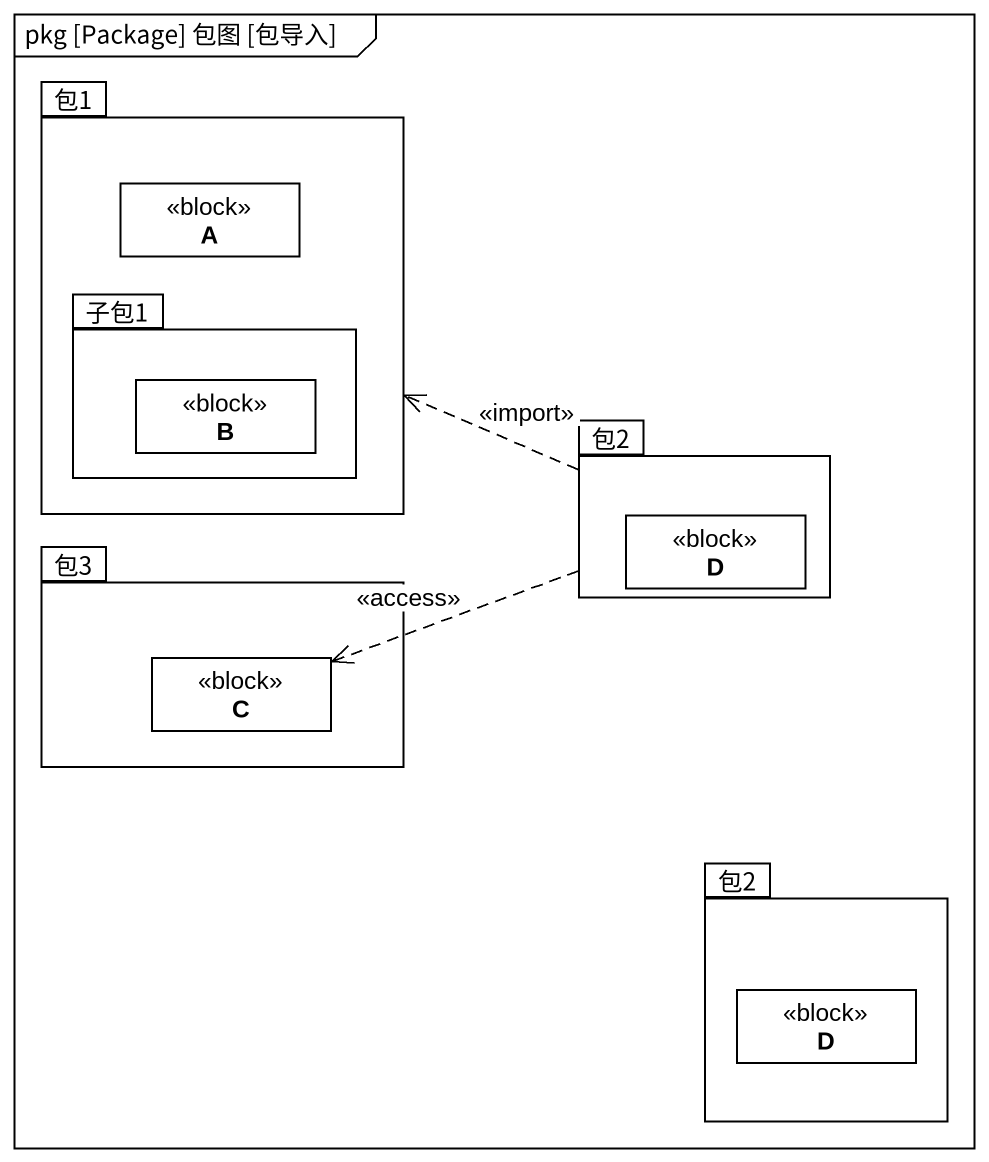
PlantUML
@startuml
mainframe pkg [Package] 包图 [包导入]
hide circle
hide empty members
package 包1 {
  class A <<block>>
  package 子包1 {
    class B <<block>>
  }
}
package 包2 {
  class D <<block>>
}
package 包3 {
  class C <<block>>
}
package "包2" as 包2_2 {
  class "D" as D_2 <<block>>
}
包2 .left.> 包1 : <<import>>
包2 .left.> C : <<access>>
@enduml
